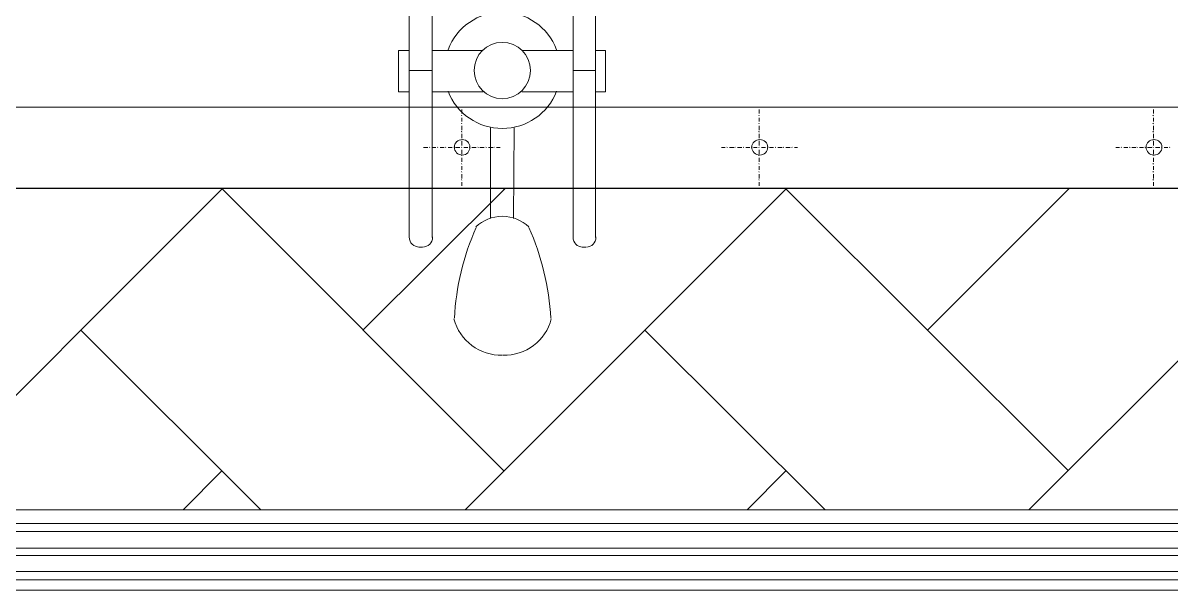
# Model space of a CAD drawing. Header units: millimetres. Extents: x 2928 to 3112, y 1220 to 1280.
# Drawn here: x 2948.17 to 2951.766, y 1238.8 to 1240.578 of the extents above; entities that cross this region are included whole.
import ezdxf

# ---------------------------------------------------------------- set-up
doc = ezdxf.new("R2010")
doc.units = ezdxf.units.MM

msp = doc.modelspace()

# ---------------------------------------------------------------- linework, layer by layer
at = {"color": 252, "linetype": 'Continuous', "lineweight": 13, "true_color": 0x989898}
msp.add_lwpolyline([(2982.2769, 1240.06027), (2940.24797, 1240.06027), (2940.24797, 1263.2906), (2982.2769, 1263.2906)], close=True, dxfattribs=at)
at = {"color": 7, "linetype": 'Continuous', "lineweight": 20, "true_color": 0x000007}
msp.add_lwpolyline([(2954.85818, 1263.03893), (2954.85818, 1263.2906), (2940.24797, 1263.2906), (2940.24797, 1240.06027), (2954.82318, 1240.06027), (2954.82318, 1240.31361), (2940.49964, 1240.31361), (2940.49964, 1263.03893)], close=True, dxfattribs=at)
at = {"color": 7, "linetype": 'Continuous', "lineweight": 5, "true_color": 0x000007}
for points in [[(2949.37977, 1240.42861), (2949.37977, 1242.50531), (2949.37977, 1242.50531)], [(2949.45143, 1242.50531), (2949.45143, 1240.42861), (2949.37977, 1240.42861)], [(2949.89311, 1242.50531), (2949.89311, 1240.42861), (2949.96311, 1240.42861)], [(2949.96311, 1240.42861), (2949.96311, 1242.50531), (2949.96311, 1242.50531)], [(2949.37977, 1240.36194), (2949.34643, 1240.36194), (2949.34643, 1240.49194), (2949.37977, 1240.49194)], [(2949.45143, 1240.49194), (2949.61144, 1240.49194), (2949.61144, 1240.49194)], [(2949.7331, 1240.49194), (2949.89311, 1240.49194), (2949.89311, 1240.49194)], [(2949.96311, 1240.49194), (2949.99477, 1240.49194), (2949.99477, 1240.36194), (2949.96311, 1240.36194)], [(2949.37977, 1240.42861), (2949.37977, 1239.90527), (2949.37977, 1239.90527)], [(2949.45143, 1239.90527), (2949.45143, 1240.42861), (2949.37977, 1240.42861)], [(2949.89311, 1239.90527), (2949.89311, 1240.42861), (2949.96311, 1240.42861)], [(2949.96311, 1240.42861), (2949.96311, 1239.90527), (2949.96311, 1239.90527)], [(2949.45143, 1240.36194), (2949.61144, 1240.36194), (2949.61144, 1240.36194)], [(2949.7331, 1240.36194), (2949.89311, 1240.36194), (2949.89311, 1240.36194)], [(2949.63477, 1240.24861), (2949.63477, 1239.96527), (2949.63477, 1239.96527)], [(2949.70644, 1239.96527), (2949.7081, 1240.24861), (2949.7081, 1240.24861)], [(2949.40977, 1239.87527), (2949.42143, 1239.87527), (2949.42143, 1239.87527)], [(2949.93311, 1239.87527), (2949.92144, 1239.87527), (2949.92144, 1239.87527)], [(2954.77318, 1239.05192), (2939.49296, 1239.05192), (2939.49296, 1239.05192)], [(2954.77318, 1238.80025), (2939.49296, 1238.80025), (2939.49296, 1238.80025)]]:
    msp.add_lwpolyline(points, dxfattribs=at)
at = {"color": 252, "linetype": 'Continuous', "lineweight": 13, "true_color": 0x989898}
for points in [[(2949.54477, 1240.29361), (2949.54477, 1240.30694), (2949.54477, 1240.30694)], [(2950.47645, 1240.29361), (2950.47645, 1240.30694), (2950.47645, 1240.30694)], [(2951.71147, 1240.29361), (2951.71147, 1240.30694), (2951.71147, 1240.30694)], [(2949.54477, 1240.28694), (2949.5431, 1240.28861), (2949.5431, 1240.28861)], [(2949.54477, 1240.26194), (2949.5431, 1240.26361), (2949.5431, 1240.26361)], [(2949.54477, 1240.26861), (2949.54477, 1240.28027), (2949.54477, 1240.28027)], [(2950.47645, 1240.28694), (2950.47478, 1240.28861), (2950.47478, 1240.28861)], [(2950.47645, 1240.26194), (2950.47478, 1240.26361), (2950.47478, 1240.26361)], [(2950.47645, 1240.26861), (2950.47645, 1240.28027), (2950.47645, 1240.28027)], [(2951.71147, 1240.28694), (2951.7098, 1240.28861), (2951.7098, 1240.28861)], [(2951.71147, 1240.26194), (2951.7098, 1240.26361), (2951.7098, 1240.26361)], [(2951.71147, 1240.26861), (2951.71147, 1240.28027), (2951.71147, 1240.28027)], [(2949.54477, 1240.23527), (2949.5431, 1240.23861), (2949.5431, 1240.23861)], [(2949.54477, 1240.24194), (2949.54477, 1240.25527), (2949.54477, 1240.25527)], [(2949.54477, 1240.21694), (2949.54477, 1240.23027), (2949.54477, 1240.23027)], [(2950.47645, 1240.23527), (2950.47478, 1240.23861), (2950.47478, 1240.23861)], [(2950.47645, 1240.24194), (2950.47645, 1240.25527), (2950.47645, 1240.25527)], [(2950.47645, 1240.21694), (2950.47645, 1240.23027), (2950.47645, 1240.23027)], [(2951.71147, 1240.23527), (2951.7098, 1240.23861), (2951.7098, 1240.23861)], [(2951.71147, 1240.24194), (2951.71147, 1240.25527), (2951.71147, 1240.25527)], [(2951.71147, 1240.21694), (2951.71147, 1240.23027), (2951.71147, 1240.23027)], [(2949.4381, 1240.18694), (2949.42477, 1240.18694), (2949.42477, 1240.18694)], [(2949.44477, 1240.18694), (2949.4431, 1240.18861), (2949.4431, 1240.18861)], [(2949.4631, 1240.18694), (2949.45143, 1240.18694), (2949.45143, 1240.18694)], [(2949.46977, 1240.18694), (2949.4681, 1240.18861), (2949.4681, 1240.18861)], [(2949.48977, 1240.18694), (2949.47643, 1240.18694), (2949.47643, 1240.18694)], [(2949.49477, 1240.18694), (2949.4931, 1240.18861), (2949.4931, 1240.18861)], [(2949.51477, 1240.18694), (2949.50143, 1240.18694), (2949.50143, 1240.18694)], [(2949.52143, 1240.18694), (2949.51977, 1240.18861), (2949.51977, 1240.18861)], [(2949.5381, 1240.18694), (2949.52477, 1240.18694), (2949.52477, 1240.18694)], [(2949.54477, 1240.21027), (2949.5431, 1240.21194), (2949.5431, 1240.21194)], [(2949.54477, 1240.18694), (2949.5431, 1240.18861), (2949.5431, 1240.18861)], [(2949.54477, 1240.18694), (2949.5431, 1240.18861), (2949.5431, 1240.18861)], [(2949.54477, 1240.19361), (2949.54477, 1240.20694), (2949.54477, 1240.20694)], [(2949.5631, 1240.18694), (2949.55143, 1240.18694), (2949.55143, 1240.18694)], [(2949.56977, 1240.18694), (2949.5681, 1240.18861), (2949.5681, 1240.18861)], [(2949.58977, 1240.18694), (2949.57644, 1240.18694), (2949.57644, 1240.18694)], [(2949.59644, 1240.18694), (2949.59477, 1240.18861), (2949.59477, 1240.18861)], [(2949.61477, 1240.18694), (2949.60144, 1240.18694), (2949.60144, 1240.18694)], [(2949.62144, 1240.18694), (2949.61977, 1240.18861), (2949.61977, 1240.18861)], [(2949.64144, 1240.18694), (2949.6281, 1240.18694), (2949.6281, 1240.18694)], [(2949.64644, 1240.18694), (2949.64477, 1240.18861), (2949.64477, 1240.18861)], [(2949.66477, 1240.18694), (2949.6531, 1240.18694), (2949.6531, 1240.18694)], [(2950.36978, 1240.18694), (2950.35811, 1240.18694), (2950.35811, 1240.18694)], [(2950.37645, 1240.18694), (2950.37478, 1240.18861), (2950.37478, 1240.18861)], [(2950.39645, 1240.18694), (2950.38311, 1240.18694), (2950.38311, 1240.18694)], [(2950.40145, 1240.18694), (2950.39978, 1240.18861), (2950.39978, 1240.18861)], [(2950.42145, 1240.18694), (2950.40811, 1240.18694), (2950.40811, 1240.18694)], [(2950.42811, 1240.18694), (2950.42645, 1240.18861), (2950.42645, 1240.18861)], [(2950.44645, 1240.18694), (2950.43478, 1240.18694), (2950.43478, 1240.18694)], [(2950.45311, 1240.18694), (2950.45145, 1240.18861), (2950.45145, 1240.18861)], [(2950.46978, 1240.18694), (2950.45811, 1240.18694), (2950.45811, 1240.18694)], [(2950.47645, 1240.21027), (2950.47478, 1240.21194), (2950.47478, 1240.21194)], [(2950.47645, 1240.18694), (2950.47478, 1240.18861), (2950.47478, 1240.18861)], [(2950.47645, 1240.18694), (2950.47478, 1240.18861), (2950.47478, 1240.18861)], [(2950.47645, 1240.19361), (2950.47645, 1240.20694), (2950.47645, 1240.20694)], [(2950.49645, 1240.18694), (2950.48311, 1240.18694), (2950.48311, 1240.18694)], [(2950.50312, 1240.18694), (2950.50145, 1240.18861), (2950.50145, 1240.18861)], [(2950.52145, 1240.18694), (2950.50812, 1240.18694), (2950.50812, 1240.18694)], [(2950.52812, 1240.18694), (2950.52645, 1240.18861), (2950.52645, 1240.18861)], [(2950.54812, 1240.18694), (2950.53478, 1240.18694), (2950.53478, 1240.18694)], [(2950.55312, 1240.18694), (2950.55145, 1240.18861), (2950.55145, 1240.18861)], [(2950.57312, 1240.18694), (2950.55978, 1240.18694), (2950.55978, 1240.18694)], [(2950.57978, 1240.18694), (2950.57812, 1240.18861), (2950.57812, 1240.18861)], [(2950.59645, 1240.18694), (2950.58645, 1240.18694), (2950.58645, 1240.18694)], [(2951.6048, 1240.18694), (2951.59313, 1240.18694), (2951.59313, 1240.18694)], [(2951.61146, 1240.18694), (2951.6098, 1240.18861), (2951.6098, 1240.18861)], [(2951.63146, 1240.18694), (2951.61813, 1240.18694), (2951.61813, 1240.18694)], [(2951.63813, 1240.18694), (2951.6348, 1240.18861), (2951.6348, 1240.18861)], [(2951.65646, 1240.18694), (2951.64313, 1240.18694), (2951.64313, 1240.18694)], [(2951.66147, 1240.18694), (2951.6598, 1240.18861), (2951.6598, 1240.18861)], [(2951.6798, 1240.18694), (2951.66813, 1240.18694), (2951.66813, 1240.18694)], [(2951.68647, 1240.18694), (2951.6848, 1240.18861), (2951.6848, 1240.18861)], [(2951.70647, 1240.18694), (2951.69313, 1240.18694), (2951.69313, 1240.18694)], [(2951.71147, 1240.21027), (2951.7098, 1240.21194), (2951.7098, 1240.21194)], [(2951.71147, 1240.18694), (2951.7098, 1240.18861), (2951.7098, 1240.18861)], [(2951.71147, 1240.18694), (2951.7098, 1240.18861), (2951.7098, 1240.18861)], [(2951.71147, 1240.19361), (2951.71147, 1240.20694), (2951.71147, 1240.20694)], [(2951.73147, 1240.18694), (2951.71813, 1240.18694), (2951.71813, 1240.18694)], [(2951.73813, 1240.18694), (2951.73647, 1240.18861), (2951.73647, 1240.18861)], [(2951.75647, 1240.18694), (2951.7448, 1240.18694), (2951.7448, 1240.18694)], [(2951.76313, 1240.18694), (2951.76147, 1240.18861), (2951.76147, 1240.18861)], [(2949.54477, 1240.16194), (2949.5431, 1240.16361), (2949.5431, 1240.16361)], [(2949.54477, 1240.16694), (2949.54477, 1240.18027), (2949.54477, 1240.18027)], [(2949.54477, 1240.14194), (2949.54477, 1240.15527), (2949.54477, 1240.15527)], [(2950.47645, 1240.16194), (2950.47478, 1240.16361), (2950.47478, 1240.16361)], [(2950.47645, 1240.16694), (2950.47645, 1240.18027), (2950.47645, 1240.18027)], [(2950.47645, 1240.14194), (2950.47645, 1240.15527), (2950.47645, 1240.15527)], [(2951.71147, 1240.16194), (2951.7098, 1240.16361), (2951.7098, 1240.16361)], [(2951.71147, 1240.16694), (2951.71147, 1240.18027), (2951.71147, 1240.18027)], [(2951.71147, 1240.14194), (2951.71147, 1240.15527), (2951.71147, 1240.15527)], [(2949.54477, 1240.13527), (2949.5431, 1240.13694), (2949.5431, 1240.13694)], [(2949.54477, 1240.11694), (2949.54477, 1240.12861), (2949.54477, 1240.12861)], [(2950.47645, 1240.13527), (2950.47478, 1240.13694), (2950.47478, 1240.13694)], [(2950.47645, 1240.11694), (2950.47645, 1240.12861), (2950.47645, 1240.12861)], [(2951.71147, 1240.13527), (2951.7098, 1240.13694), (2951.7098, 1240.13694)], [(2951.71147, 1240.11694), (2951.71147, 1240.12861), (2951.71147, 1240.12861)], [(2949.54477, 1240.11027), (2949.5431, 1240.11194), (2949.5431, 1240.11194)], [(2949.54477, 1240.08527), (2949.5431, 1240.08694), (2949.5431, 1240.08694)], [(2949.54477, 1240.09027), (2949.54477, 1240.1036), (2949.54477, 1240.1036)], [(2949.54477, 1240.06694), (2949.54477, 1240.0786), (2949.54477, 1240.0786)], [(2950.47645, 1240.11027), (2950.47478, 1240.11194), (2950.47478, 1240.11194)], [(2950.47645, 1240.08527), (2950.47478, 1240.08694), (2950.47478, 1240.08694)], [(2950.47645, 1240.09027), (2950.47645, 1240.1036), (2950.47645, 1240.1036)], [(2950.47645, 1240.06694), (2950.47645, 1240.0786), (2950.47645, 1240.0786)], [(2951.71147, 1240.11027), (2951.7098, 1240.11194), (2951.7098, 1240.11194)], [(2951.71147, 1240.08527), (2951.7098, 1240.08694), (2951.7098, 1240.08694)], [(2951.71147, 1240.09027), (2951.71147, 1240.1036), (2951.71147, 1240.1036)], [(2951.71147, 1240.06694), (2951.71147, 1240.0786), (2951.71147, 1240.0786)]]:
    msp.add_lwpolyline(points, dxfattribs=at)
at = {"color": 253, "linetype": 'Continuous', "lineweight": -2, "true_color": 0x9a9a9a}
msp.add_lwpolyline([(2946.32139, 1240.06027), (2986.86863, 1240.06027), (2986.86863, 1240.06027)], dxfattribs=at)
at = {"color": 9, "linetype": 'Continuous', "lineweight": 13, "true_color": 0xbababa}
for points in [[(2947.78808, 1239.05192), (2948.79309, 1240.05694), (2948.79309, 1240.05694)], [(2949.67644, 1239.17359), (2948.79142, 1240.06027), (2948.79142, 1240.06027)], [(2949.23476, 1239.61526), (2949.68144, 1240.06027), (2949.68144, 1240.06027)], [(2949.55477, 1239.05192), (2950.55978, 1240.05694), (2950.55978, 1240.05694)], [(2949.67644, 1240.05694), (2949.67477, 1240.06027), (2949.67477, 1240.06027)], [(2951.4448, 1239.17359), (2950.55812, 1240.06027), (2950.55812, 1240.06027)], [(2951.00312, 1239.61526), (2951.44813, 1240.06027), (2951.44813, 1240.06027)], [(2951.32146, 1239.05192), (2952.32814, 1240.05694), (2952.32814, 1240.05694)], [(2951.4448, 1240.05694), (2951.44146, 1240.06027), (2951.44146, 1240.06027)], [(2948.91476, 1239.05192), (2948.35142, 1239.61526), (2948.35142, 1239.61526)], [(2950.68312, 1239.05192), (2950.11811, 1239.61526), (2950.11811, 1239.61526)], [(2948.67142, 1239.05192), (2948.79309, 1239.17359), (2948.79309, 1239.17359)], [(2950.43811, 1239.05192), (2950.55978, 1239.17359), (2950.55978, 1239.17359)], [(2939.49296, 1239.00859), (2954.77318, 1239.00859), (2954.77318, 1239.00859)], [(2939.49296, 1238.98359), (2954.77318, 1238.98359), (2954.77318, 1238.98359)], [(2939.49296, 1238.93192), (2954.77318, 1238.93192), (2954.77318, 1238.93192)], [(2939.49296, 1238.90859), (2954.77318, 1238.90859), (2954.77318, 1238.90859)], [(2939.49296, 1238.85859), (2954.77318, 1238.85859), (2954.77318, 1238.85859)], [(2939.49296, 1238.83192), (2954.77318, 1238.83192), (2954.77318, 1238.83192)]]:
    msp.add_lwpolyline(points, dxfattribs=at)
at = {"color": 7, "linetype": 'Continuous', "lineweight": 5, "true_color": 0x000007}
for points, knots in [([(2949.84144, 1240.49361), (2949.81477, 1240.56528), (2949.74644, 1240.61195), (2949.67144, 1240.61195), (2949.67144, 1240.61195), (2949.59644, 1240.61195), (2949.5281, 1240.56528), (2949.50143, 1240.49361)], [0, 0, 0, 0, 0.125, 0.125, 0.125, 0.125, 1, 1, 1, 1]), ([(2949.5831, 1240.42861), (2949.5831, 1240.38028), (2949.6231, 1240.34027), (2949.67144, 1240.34027), (2949.67144, 1240.34027), (2949.71977, 1240.34027), (2949.75977, 1240.38028), (2949.75977, 1240.42861), (2949.75977, 1240.42861), (2949.75977, 1240.47861), (2949.71977, 1240.51694), (2949.67144, 1240.51694), (2949.67144, 1240.51694), (2949.6231, 1240.51694), (2949.5831, 1240.47861), (2949.5831, 1240.42861)], [0, 0, 0, 0, 0.0625, 0.0625, 0.0625, 0.0625, 0.125, 0.125, 0.125, 0.125, 0.1875, 0.1875, 0.1875, 0.1875, 1, 1, 1, 1]), ([(2949.50143, 1240.36361), (2949.5281, 1240.29361), (2949.59644, 1240.24694), (2949.67144, 1240.24694), (2949.67144, 1240.24694), (2949.74644, 1240.24694), (2949.81477, 1240.29361), (2949.84144, 1240.36361)], [0, 0, 0, 0, 0.125, 0.125, 0.125, 0.125, 1, 1, 1, 1]), ([(2949.56977, 1240.18861), (2949.56977, 1240.20194), (2949.55977, 1240.21194), (2949.54643, 1240.21194), (2949.54643, 1240.21194), (2949.53143, 1240.21194), (2949.52143, 1240.20194), (2949.52143, 1240.18861), (2949.52143, 1240.18861), (2949.52143, 1240.17527), (2949.53143, 1240.16361), (2949.54643, 1240.16361), (2949.54643, 1240.16361), (2949.55977, 1240.16361), (2949.56977, 1240.17527), (2949.56977, 1240.18861)], [0, 0, 0, 0, 0.0625, 0.0625, 0.0625, 0.0625, 0.125, 0.125, 0.125, 0.125, 0.1875, 0.1875, 0.1875, 0.1875, 1, 1, 1, 1]), ([(2950.50312, 1240.18861), (2950.50312, 1240.20194), (2950.49145, 1240.21194), (2950.47811, 1240.21194), (2950.47811, 1240.21194), (2950.46478, 1240.21194), (2950.45311, 1240.20194), (2950.45311, 1240.18861), (2950.45311, 1240.18861), (2950.45311, 1240.17527), (2950.46478, 1240.16361), (2950.47811, 1240.16361), (2950.47811, 1240.16361), (2950.49145, 1240.16361), (2950.50312, 1240.17527), (2950.50312, 1240.18861)], [0, 0, 0, 0, 0.0625, 0.0625, 0.0625, 0.0625, 0.125, 0.125, 0.125, 0.125, 0.1875, 0.1875, 0.1875, 0.1875, 1, 1, 1, 1])]:
    msp.add_open_spline(points, degree=3, knots=knots, dxfattribs=at)
at = {"color": 7, "linetype": 'Continuous', "lineweight": 20, "true_color": 0x000007}
msp.add_open_spline([(2951.73813, 1240.18861), (2951.73813, 1240.20194), (2951.72647, 1240.21194), (2951.71313, 1240.21194), (2951.71313, 1240.21194), (2951.6998, 1240.21194), (2951.68813, 1240.20194), (2951.68813, 1240.18861), (2951.68813, 1240.18861), (2951.68813, 1240.17527), (2951.6998, 1240.16361), (2951.71313, 1240.16361), (2951.71313, 1240.16361), (2951.72647, 1240.16361), (2951.73813, 1240.17527), (2951.73813, 1240.18861)], degree=3, knots=[0, 0, 0, 0, 0.0625, 0.0625, 0.0625, 0.0625, 0.125, 0.125, 0.125, 0.125, 0.1875, 0.1875, 0.1875, 0.1875, 1, 1, 1, 1], dxfattribs=at)
at = {"color": 7, "linetype": 'Continuous', "lineweight": 5, "true_color": 0x000007}
for points in [[(2949.67144, 1239.97194), (2949.63977, 1239.97194), (2949.60977, 1239.9586), (2949.5881, 1239.9386)], [(2949.75477, 1239.9386), (2949.7331, 1239.9586), (2949.7031, 1239.97194), (2949.67144, 1239.97194)], [(2949.58977, 1239.93694), (2949.54977, 1239.84693), (2949.52643, 1239.75027), (2949.52143, 1239.65193)], [(2949.82311, 1239.65193), (2949.81811, 1239.75027), (2949.79477, 1239.84693), (2949.75477, 1239.93694)], [(2949.37977, 1239.90694), (2949.37977, 1239.8886), (2949.39477, 1239.87527), (2949.41143, 1239.87527)], [(2949.42143, 1239.87527), (2949.43977, 1239.87527), (2949.4531, 1239.8886), (2949.4531, 1239.90694)], [(2949.89311, 1239.90694), (2949.89311, 1239.8886), (2949.90644, 1239.87527), (2949.92311, 1239.87527)], [(2949.93477, 1239.87527), (2949.95144, 1239.87527), (2949.96477, 1239.8886), (2949.96477, 1239.90694)], [(2949.51977, 1239.65026), (2949.5381, 1239.58193), (2949.60144, 1239.5336), (2949.67144, 1239.53693)], [(2949.6731, 1239.53693), (2949.74477, 1239.5336), (2949.80811, 1239.58193), (2949.82477, 1239.65026)]]:
    msp.add_open_spline(points, degree=3, dxfattribs=at)

doc.saveas('drawing.dxf')
